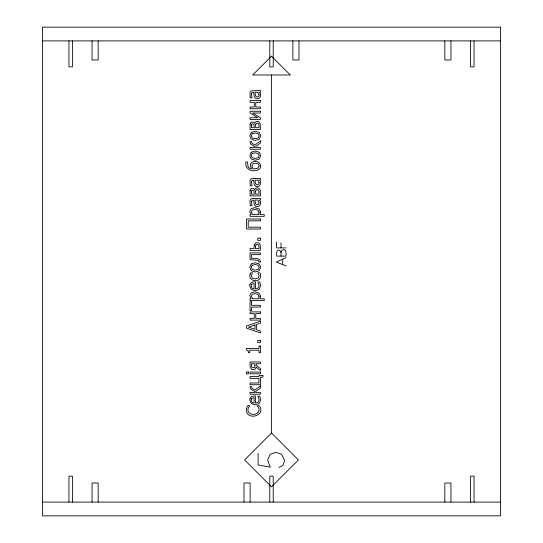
<?xml version="1.0" encoding="UTF-8"?>
<svg xmlns="http://www.w3.org/2000/svg" width="543" height="543" viewBox="0 0 543 543"><rect width="100%" height="100%" fill="white"/><g stroke="black" fill="none" stroke-linecap="round" stroke-linejoin="round"><path stroke-width="0.81" d="M281.009 252.475L281.993 250.275L283.785 249.522L285.652 250.567L286.032 252.475L286.032 256.106L276.665 256.106L276.665 252.475L277.201 250.832L278.742 250.011L280.242 250.785L281.009 252.475L281.009 256.106M271.5 433.015L244.588 459.921L271.5 486.833L298.412 459.921L271.5 433.015L271.5 75.002M278.959 467.455L282.835 465.494L284.688 460.457L281.607 454.267L275.79 452.394L270.204 454.267L267.651 460.118L270.204 467.116L258.095 464.937L258.095 453.412M286.032 257.721L276.353 262.025L286.032 265.982M42.422 40.895L500.578 40.895M286.032 247.907L276.57 247.907L276.57 242.035M42.422 502.105L500.578 502.105M474.046 40.895L474.046 66.857L470.605 66.857L470.605 40.895M474.046 502.105L474.046 476.143L470.605 476.143L470.605 502.105M450.941 40.895L450.941 59.981L444.832 59.981L444.832 40.895M450.941 502.105L450.941 483.019L444.832 483.019L444.832 502.105M298.989 40.895L298.989 59.981L292.881 59.981L292.881 40.895M282.699 259.201L282.699 264.617M281.009 242.802L281.009 247.907M273.217 40.895L273.217 66.857L269.783 66.857L269.783 40.895M273.217 502.105L273.217 476.143L269.783 476.143L269.783 502.105M250.119 502.105L250.119 483.019L244.011 483.019L244.011 502.105M98.161 40.895L98.161 59.981L92.052 59.981L92.052 40.895M98.168 502.105L98.168 483.019L92.059 483.019L92.059 502.105M72.395 40.895L72.395 66.857L68.954 66.857L68.954 40.895M72.395 502.105L72.395 476.143L68.954 476.143L68.954 502.105M260.43 261.346L260.409 262.052L258.889 262.052L258.604 260.844L257.009 260.165L250.045 259.73L250.045 252.902L260.409 252.902L260.409 254.647L251.511 254.647L251.511 258.21C254.45 258.604 259.656 257.477 260.43 261.346M251.47 124.904L251.436 127.707L254.28 127.707L253.961 124.198L252.088 123.75L251.47 124.904M251.47 191.326L251.436 194.136L254.28 194.136L253.961 190.627L252.088 190.179L251.47 191.326M255.543 245.911L255.495 248.633L259.018 248.633L258.943 245.931L258.068 244.499L256.398 244.486L255.543 245.911M255.672 124.625L255.631 127.707L259.018 127.707L258.943 124.741L258.095 123.281L256.439 123.261L255.672 124.625M255.672 191.055L255.631 194.136L259.018 194.136L258.943 191.17L258.095 189.711L256.439 189.69L255.672 191.055M250.119 123.96L250.045 129.431L260.409 129.431L260.24 123.702L258.604 121.591L257.273 121.306L255.604 121.876L254.674 123.336L253.764 122.25L251.26 122.1L250.119 123.96M250.119 190.389L250.045 195.86L260.409 195.86L260.24 190.131L258.604 188.021L257.273 187.735L255.604 188.306L254.674 189.765L253.764 188.679L251.26 188.53L250.119 190.389M254.205 244.886L254.083 248.633L250.045 248.633L250.045 250.377L260.409 250.377L260.219 244.954L259.561 243.651L258.563 242.83L255.821 242.796L254.205 244.886M251.409 93.79L252.04 97.944L250.269 97.944L249.963 92.975L250.567 91.658L251.674 90.817L260.409 90.538L260.409 92.269L259.31 92.269C262.479 94.862 259.581 100.577 255.57 98.331L254.368 96.892L253.595 92.269L252.271 92.459L251.409 93.79M251.409 181.627L252.04 185.774L250.269 185.774L249.963 180.812L250.567 179.495L251.674 178.647L260.409 178.369L260.409 180.106L259.31 180.106C262.479 182.692 259.581 188.414 255.57 186.168L254.368 184.729L253.595 180.106L252.271 180.29L251.409 181.627M251.409 201.568L252.04 205.716L250.269 205.716L249.963 200.754L250.567 199.437L251.674 198.589L260.409 198.31L260.409 200.048L259.31 200.048C262.479 202.634 259.581 208.356 255.57 206.109L254.368 204.67L253.595 200.048L252.271 200.231L251.409 201.568M246.447 408.736C245.11 421.09 266.341 416.603 259.473 405.77C255.027 405.112 258.814 406.659 258.882 408.58C259.982 411.906 256.683 414.642 253.52 414.343C250.357 414.642 247.031 411.961 248.097 408.621C248.199 406.687 252.013 405.105 247.513 405.77L246.447 408.736M254.925 365.595L254.47 367.414L252.305 367.781L251.504 366.6L251.436 363.756L254.925 363.756L254.925 365.595M259.045 212.306L258.475 214.594L252.597 214.594L251.423 211.851L252.4 210.012L255.149 209.449L258.054 210.195L259.045 212.306M259.045 296.485L258.475 298.779L252.597 298.779L251.423 296.03L252.4 294.191L255.149 293.627L258.054 294.381L259.045 296.485M260.613 212.014L259.893 214.594L264.237 214.594L264.237 216.338L250.045 216.338L250.045 214.594L251.131 214.594L249.76 211.424L251.171 208.641L254.959 207.643L259.079 208.885L260.613 212.014M260.613 296.193L259.893 298.779L264.237 298.779L264.237 300.523L250.045 300.523L250.045 298.779L251.131 298.779L249.76 295.602L251.171 292.826L254.959 291.829L259.079 293.064L260.613 296.193M250.045 274.249C248.192 279.652 255.597 282.679 259.316 279.38C260.932 277.595 260.959 274.88 259.825 272.83L257.871 272.83L259.133 275.919L258.108 278.125L255.244 278.919L252.346 278.097L251.321 275.919L252.563 272.83L250.601 272.83L250.045 274.249M250.038 284.227L249.76 285.93L251.26 289.405L255.291 290.729L259.255 289.365L260.654 285.516L259.778 281.973L257.877 281.973L259.133 285.537L258.176 288.048L255.407 288.957L255.407 281.776C253.357 281.681 250.927 282.116 250.038 284.227M250.038 398.406L249.76 400.11L251.26 403.585L255.291 404.908L259.255 403.537L260.654 399.696L259.778 396.152L257.877 396.152L259.133 399.716L258.176 402.227L255.407 403.137L255.407 395.956C253.357 395.861 250.927 396.295 250.038 398.406M251.402 284.851C250.656 286.738 252.006 288.937 254.076 288.957L254.076 283.473L251.993 284.07L251.402 284.851M251.402 399.03C250.656 400.917 252.006 403.116 254.076 403.137L254.076 397.652L251.993 398.25L251.402 399.03M250.69 163.979L250.411 165.588L251.579 168.751L248.782 167.801L247.995 166.26L247.493 162.024L245.891 162.024C244.364 169.884 253.683 172.864 259.316 169.192L260.362 167.807C262.717 162.072 253.072 158.787 250.69 163.979M259.187 165.954L258.271 167.848L256.683 168.574L254.056 168.832L252.923 168.778L252.006 165.995L252.889 163.877L255.42 163.138L258.176 163.877L259.187 165.954M259.092 95.018L258.638 96.484L257.294 96.987L256.065 96.532L255.407 95.378L254.986 92.269L257.857 92.269L259.092 95.018M259.092 182.855L258.638 184.321L257.294 184.817L256.065 184.362L255.407 183.215L254.986 180.106L257.857 180.106L259.092 182.855M259.092 202.797L258.638 204.256L257.294 204.759L256.065 204.304L255.407 203.157L254.986 200.048L257.857 200.048L259.092 202.797M251.192 132.485L249.76 135.845L251.199 139.212L255.237 140.488L259.228 139.246L260.701 135.845L259.276 132.485L255.237 131.223L251.192 132.485M251.192 152.271L249.76 155.631L251.199 158.99L255.237 160.266L259.228 159.031L260.701 155.631L259.276 152.271L255.237 151.008L251.192 152.271M251.192 263.979L249.76 267.339L251.199 270.699L255.237 271.975L259.228 270.74L260.701 267.339L259.276 263.979L255.237 262.717L251.192 263.979M252.244 133.754L251.26 135.845L252.244 137.949L255.237 138.682L258.19 137.949L259.194 135.845L258.21 133.761L255.237 133.021L252.244 133.754M252.244 153.54L251.26 155.631L252.244 157.728L255.237 158.468L258.19 157.728L259.194 155.631L258.21 153.547L255.237 152.807L252.244 153.54M252.244 265.249L251.26 267.339L252.244 269.443L255.237 270.176L258.19 269.443L259.194 267.339L258.21 265.255L255.237 264.516L252.244 265.249M256.14 367.258L255.013 369.145L252.997 369.742L251.647 369.403L250.201 367.319L250.045 362.011L260.409 362.011L260.409 363.756L256.303 363.756L256.303 365.48L260.409 368.554L260.409 370.584L256.14 367.258M271.5 56.167L252.665 75.002L290.335 75.002L271.5 56.167M260.409 140.875L254.898 145.096L251.85 143.087L251.552 141.587L250.045 141.587L250.52 143.949L254.273 146.318L254.558 147.472L250.045 147.472L250.045 149.216L260.409 149.216L260.409 147.472L255.631 147.472L255.631 146.603L260.409 143.047L260.409 140.875M260.409 385.849L254.898 390.071L251.85 388.062L251.552 386.562L250.045 386.562L250.52 388.924L254.273 391.293L254.558 392.446L250.045 392.446L250.045 394.191L260.409 394.191L260.409 392.446L255.631 392.446L255.631 391.578L260.409 388.021L260.409 385.849M260.409 321.259L246.597 325.915L246.597 328.182L260.409 332.839L260.409 330.986L256.554 329.73L256.554 324.449L260.409 323.2L260.409 321.259M254.986 324.958L248.47 327.096L254.986 329.221L254.986 324.958M500.578 27.15L42.422 27.15L42.422 515.85L500.578 515.85L500.578 27.15M260.409 100.577L250.045 100.577L250.045 102.322L254.239 102.322L254.239 107.019L250.045 107.019L250.045 108.763L260.409 108.763L260.409 107.019L255.746 107.019L255.746 102.322L260.409 102.322L260.409 100.577M260.409 111.281L250.045 111.281L250.045 112.917L257.654 117.743L250.045 117.743L250.045 119.467L260.409 119.467L260.409 117.892L252.685 113.012L260.409 113.012L260.409 111.281M260.409 219.005L246.597 219.005L246.597 229.037L260.409 229.037L260.409 227.198L248.226 227.198L248.226 220.838L260.409 220.838L260.409 219.005M260.409 238.146L257.769 238.146L257.769 240.366L260.409 240.366L260.409 238.146M251.579 301.82L250.045 301.82L250.045 310.616L251.579 310.616L251.579 307.087L260.409 307.087L260.409 305.342L251.579 305.342L251.579 301.82M260.409 311.906L250.045 311.906L250.045 313.65L254.239 313.65L254.239 318.347L250.045 318.347L250.045 320.092L260.409 320.092L260.409 318.347L255.746 318.347L255.746 313.65L260.409 313.65L260.409 311.906M260.409 340.454L257.769 340.454L257.769 342.674L260.409 342.674L260.409 340.454M260.409 345.979L259.004 345.979L259.004 348.43L246.549 348.43L246.549 349.868L248.076 350.622L248.477 352.712L249.739 352.712L249.739 350.208L259.004 350.208L259.004 352.712L260.409 352.712L260.409 345.979M248.314 371.962L246.502 371.962L246.502 373.944L248.314 373.944L248.314 371.962M260.409 372.077L250.045 372.077L250.045 373.822L260.409 373.822L260.409 372.077M262.9 375.58L258.909 375.58L258.909 376.611L250.045 376.611L250.045 378.356L258.909 378.356L258.909 382.985L250.045 382.985L250.045 384.729L260.409 384.729L260.409 377.202L262.9 377.202L262.9 375.58"/></g></svg>
